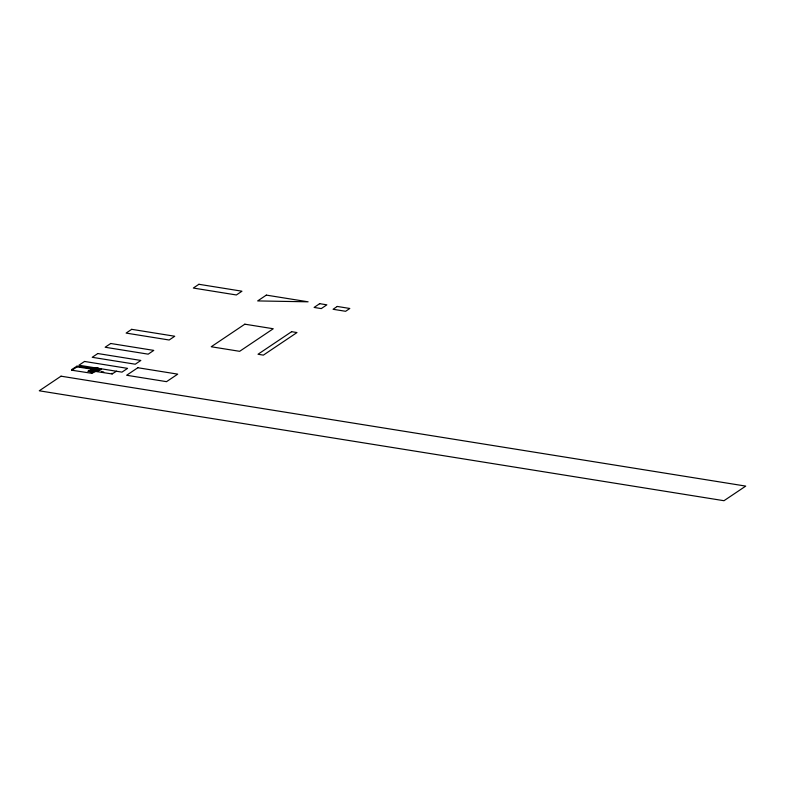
<?xml version="1.0" encoding="UTF-8"?>
<svg xmlns="http://www.w3.org/2000/svg" width="785" height="785" viewBox="0 0 785 785"><rect width="100%" height="100%" fill="white"/><g stroke="black" fill="none" stroke-linecap="round" stroke-linejoin="round"><path stroke-width="1.18" d="M319.691 303.677L314.088 307.435L321.271 308.593L326.874 304.825L319.436 303.638M88.793 370.785L90.775 371.089L90.903 371.786L87.832 371.315L92.434 369.235L92.306 368.538L76.969 366.173L71.729 369.539L71.857 370.235L91.806 373.307L96.319 371.207L96.192 370.5L92.885 370L92.355 371.119C95.338 371.629 92.944 371.501 91.757 370.716C90.236 370.814 90.579 372.708 91.884 371.423L93.072 371.707M71.857 370.235L77.097 366.88L92.434 369.235M92.355 371.119L96.319 371.207M96.025 368.44C96.457 369.745 93.915 369.46 96.869 369.725L96.741 369.028L95.417 368.822L95.544 369.529M93.278 371.06L94.014 370.589L92.228 370.422M95.201 367.812L92.777 368.94L92.905 369.637L96.869 369.725M96.015 369.225L98.459 368.97L98.331 368.273M98.194 368.351L98.459 368.97M100.833 368.97L96.663 370.912L96.79 371.609L112.127 373.964L116.494 371.168M92.905 369.637L97.409 367.537M92.728 372.119L96.192 370.5M96.79 371.609L101.393 369.529L98.321 369.058M99.185 368.508L101.167 368.813M95.888 368.518L97.212 368.724L97.34 369.421M101.383 371.639L103.738 372.002M112 373.267L112.127 373.964M97.997 368.224L98.125 368.921M97.87 368.302L97.997 369.009M96.212 370.147L95.75 369.392L95.878 370.098M95.691 368.381L95.819 369.087M95.849 370.657L95.976 371.364M93.68 370.54L93.807 371.236M93.121 368.783L93.238 369.48M93.219 370.049L93.346 370.746M92.885 370L93.013 370.697M91.757 370.716L91.884 371.423M91.688 372.6L91.806 373.307M91.099 371.138L91.227 371.845M90.972 371.226L91.099 371.923M76.969 366.173L77.097 366.88M61.024 376.182L39.25 390.793L723.976 500.712L745.75 486.101L61.024 376.182M110.734 343.487L105.131 347.245L148.188 354.163L153.791 350.395L110.734 343.487M131.703 329.327L126.1 333.085L169.158 340.003L174.761 336.245L131.703 329.327M198.919 284.288L193.316 288.046L236.373 294.964L241.976 291.206L198.919 284.288M84.525 361.453L78.922 365.221L121.979 372.129L127.582 368.371L84.525 361.453M97.801 353.535L92.198 357.303L135.255 364.211L140.858 360.452L97.801 353.535M137.836 367.733L126.63 375.259L166.528 381.657L177.734 374.141L137.836 367.733M266.331 295.111L257.676 300.92L308.113 301.813L266.331 295.111M244.832 324.185L211.214 346.754L239.641 351.317L273.259 328.748L244.832 324.185M291.618 331.692L258 354.261L263.377 355.124L296.995 332.555L291.618 331.692M337.265 306.454L333.066 309.28L345.626 311.292L349.825 308.476L337.265 306.454"/></g></svg>
